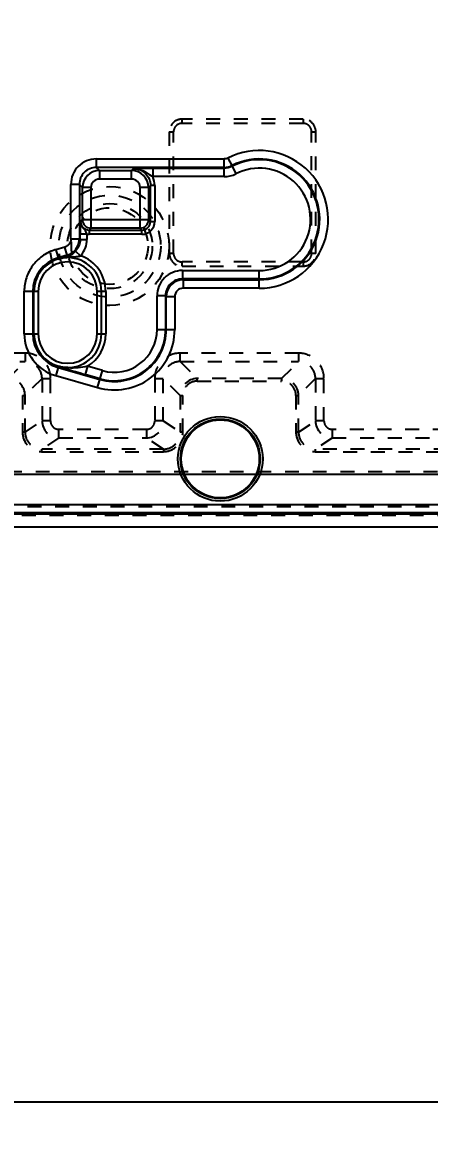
# Model space of a CAD drawing. Header units: millimetres. Extents: x -1265 to 1982, y -12197 to 1934.
# Drawn here: x 162.3 to 210.3, y -196.7 to -64.2 of the extents above; entities that cross this region are included whole.
import ezdxf

# ---------------------------------------------------------------- set-up
doc = ezdxf.new("R2010")
doc.units = ezdxf.units.MM
doc.header["$LTSCALE"] = 16.335
doc.header["$PDMODE"] = 3
doc.header["$PDSIZE"] = 0.3125
doc.linetypes.add('HIDDEN', pattern=[0.2, 0.1, -0.1])
doc.layers.get('0').update_dxf_attribs({"linetype": 'CONTINUOUS'})
doc.layers.get('Defpoints').update_dxf_attribs({"linetype": 'CONTINUOUS'})
doc.layers.add('DEFAULT_2', color=8, linetype='HIDDEN')
doc.styles.get("Standard").update_dxf_attribs({"font": 'txt', "width": 0.8})
doc.dimstyles.new('11', dxfattribs={"dimtxt": 8, "dimasz": 8, "dimexe": 0, "dimexo": 0, "dimgap": 0, "dimtad": 0, "dimdsep": 46, "dimtxsty": 'Standard', "dimcen": 0, "dimclrd": 4, "dimclre": 4, "dimclrt": 6, "dimazin": 0, "dimtp": 0.01, "dimtm": 0.01, "dimtfac": 1, "dimtofl": 0, "dimtmove": 0, "dimatfit": 3, "dimfxl": 0, "dimtolj": 1, "dimarcsym": 0})

# ---------------------------------------------------------------- blocks, each defined once
blk = doc.blocks.new('*D91')
at = {"color": 4, "lineweight": -2}
for p, q in [((177.51, 267.5), (321.14, 267.5)), ((321.14, 259.5), (321.14, 178.35)), ((321.14, -109.45), (321.14, 146.35)), ((107.13, -117.45), (321.14, -117.45))]:
    blk.add_line(p, q, dxfattribs=at)
at = {"color": 4}
for points in [[(319.8, 259.5), (322.47, 259.5), (321.14, 267.5)], [(319.8, -109.45), (322.47, -109.45), (321.14, -117.45)]]:
    blk.add_solid(points, dxfattribs=at)
at = {"layer": 'Defpoints', "color": 0}
for p in [(177.51, 267.5), (321.14, 267.5), (107.13, -117.45)]:
    blk.add_point(p, dxfattribs=at)
at = {"color": 6, "insert": (321.14, 162.35), "char_height": 8, "attachment_point": 5, "rotation": 90}
blk.add_mtext('\\A1;384.95', dxfattribs=at)
blk = doc.blocks.new('*D376')
at = {"color": 4, "lineweight": -2}
for p, q in [((302.18, 15.45), (302.18, -191.49)), ((-119.82, -87.6), (-119.82, -191.49)), ((-111.82, -191.49), (24.61, -191.49)), ((294.18, -191.49), (41.68, -191.49))]:
    blk.add_line(p, q, dxfattribs=at)
at = {"color": 4}
for points in [[(-111.82, -190.15), (-111.82, -192.82), (-119.82, -191.49)], [(294.18, -190.15), (294.18, -192.82), (302.18, -191.49)]]:
    blk.add_solid(points, dxfattribs=at)
at = {"layer": 'Defpoints', "color": 0}
for p in [(302.18, 15.45), (-119.82, -87.6), (-119.82, -191.49)]:
    blk.add_point(p, dxfattribs=at)
at = {"color": 6, "insert": (33.14, -191.49), "char_height": 8, "attachment_point": 5}
blk.add_mtext('\\A1;422', dxfattribs=at)

msp = doc.modelspace()

# ---------------------------------------------------------------- linework, layer by layer
at = {"color": 7, "linetype": 'Continuous'}
for p, q in [((171.053, -80.257), (186.125, -80.257)), ((171.053, -80.257), (171.053, -81.256)), ((186.125, -81.256), (186.125, -80.257)), ((186.579, -80.147), (187.034, -81.037)), ((186.125, -81.256), (171.053, -81.256)), ((171.422, -81.625), (171.053, -81.256)), ((171.422, -81.625), (175.212, -81.625)), ((171.422, -81.625), (171.422, -82.625)), ((175.441, -81.397), (175.212, -81.625)), ((175.212, -82.625), (175.212, -81.625)), ((177.708, -81.346), (186.146, -81.346)), ((177.708, -81.346), (177.708, -82.345)), ((186.125, -81.256), (186.146, -81.346)), ((186.146, -82.345), (186.146, -81.346)), ((187.034, -81.037), (187.06, -81.125)), ((187.06, -81.125), (187.517, -82.013)), ((169.054, -83.255), (168.054, -83.255)), ((168.054, -89.688), (168.054, -83.255)), ((169.054, -83.255), (169.423, -83.624)), ((169.054, -83.255), (169.054, -89.688)), ((175.212, -82.625), (171.422, -82.625)), ((177.211, -83.624), (177.44, -83.395)), ((177.939, -83.395), (177.44, -83.395)), ((177.44, -87.643), (177.44, -83.395)), ((186.146, -82.345), (177.708, -82.345)), ((177.939, -83.395), (177.939, -87.643)), ((170.422, -83.624), (169.423, -83.624)), ((169.423, -87.414), (169.423, -83.624)), ((170.422, -83.624), (170.422, -88.413)), ((177.211, -83.624), (176.211, -83.624)), ((176.211, -88.413), (176.211, -83.624)), ((177.211, -83.624), (177.211, -87.414)), ((169.423, -87.414), (169.194, -87.643)), ((169.423, -87.414), (177.211, -87.414)), ((177.44, -87.643), (177.211, -87.414)), ((170.193, -88.642), (170.422, -88.413)), ((170.193, -88.642), (176.44, -88.642)), ((170.193, -88.642), (170.193, -89.142)), ((176.211, -88.413), (170.422, -88.413)), ((176.211, -88.413), (176.44, -88.642)), ((176.44, -89.142), (176.44, -88.642)), ((177.44, -87.643), (177.939, -87.643)), ((168.054, -89.688), (169.054, -89.688)), ((169.15, -89.761), (169.054, -89.688)), ((169.95, -89.122), (169.15, -89.122)), ((169.15, -89.761), (169.15, -89.122)), ((169.15, -89.761), (169.95, -89.761)), ((169.95, -89.122), (169.95, -89.761)), ((176.44, -89.142), (170.193, -89.142)), ((167.331, -90.649), (166.262, -90.956)), ((166.262, -90.956), (166.577, -92.052)), ((167.607, -91.609), (167.331, -90.649)), ((168.617, -91.121), (169.203, -91.664)), ((167.607, -91.609), (166.538, -91.917)), ((166.957, -91.933), (166.577, -92.052)), ((167.332, -91.817), (166.957, -91.933)), ((167.607, -91.609), (167.723, -91.696)), ((181.21, -93.414), (190.277, -93.414)), ((181.21, -93.414), (181.21, -94.413)), ((190.277, -95.503), (190.277, -93.414)), ((190.277, -94.413), (181.21, -94.413)), ((181.299, -94.503), (181.21, -94.413)), ((181.299, -94.503), (190.277, -94.503)), ((181.299, -94.503), (181.299, -95.503)), ((162.554, -100.88), (162.554, -95.861)), ((164.195, -95.88), (162.554, -95.88)), ((163.554, -95.88), (163.554, -100.88)), ((163.695, -100.88), (163.695, -95.88)), ((164.195, -95.88), (164.195, -100.88)), ((172.16, -95.88), (171.159, -95.88)), ((171.159, -100.88), (171.159, -95.88)), ((171.66, -100.88), (171.66, -95.88)), ((172.16, -95.88), (172.16, -100.88)), ((179.211, -96.412), (178.211, -96.412)), ((178.211, -100.38), (178.211, -96.412)), ((179.301, -96.502), (179.211, -96.412)), ((179.211, -96.412), (179.211, -100.38)), ((180.3, -96.502), (179.301, -96.502)), ((179.301, -100.38), (179.301, -96.502)), ((180.3, -96.502), (180.3, -100.38)), ((190.277, -95.503), (181.299, -95.503)), ((178.211, -100.38), (180.3, -100.38)), ((162.554, -100.88), (164.195, -100.88)), ((171.159, -100.88), (172.16, -100.88)), ((166.577, -104.708), (166.262, -105.803)), ((170.01, -104.708), (169.734, -105.668)), ((171.786, -105.218), (170.01, -104.708)), ((166.262, -105.803), (171.209, -107.225)), ((166.538, -104.843), (171.485, -106.265)), ((171.51, -106.179), (169.734, -105.668)), ((171.209, -107.225), (171.786, -105.218)), ((-112.193, -120.998), (255.352, -120.998)), ((-112.325, -122.13), (255.407, -122.13)), ((255.38, -121.998), (-112.194, -121.998)), ((159.927, -123.63), (215.927, -123.63))]:
    msp.add_line(p, q, dxfattribs=at)
for radius in [4.994, 4.695, 4.6]:
    msp.add_circle((185.677, -115.63), radius, dxfattribs=at)
for centre, radius, start, end in [((190.277, -87.38), 8.123, 270, 117.07926), ((171.052, -83.254), 2.997, 89.98143, 180.01858), ((190.277, -87.38), 7.123, 270, 117.07927), ((190.277, -87.38), 7.034, 270, 117.21603), ((171.05, -83.253), 1.997, 89.93626, 180.06374), ((171.423, -83.625), 2, 90.03486, 179.96514), ((175.211, -83.625), 2, 0.03486, 89.96514), ((190.277, -87.38), 6.034, 270, 117.21603), ((171.421, -83.624), 0.999, 89.98555, 180.01445), ((175.212, -83.624), 0.999, 359.98555, 90.01445), ((170.423, -87.413), 1.001, 180.06646, 269.93354), ((176.21, -87.413), 1.001, 270.06646, 359.93354), ((170.192, -87.644), 0.998, 179.93626, 270.06374), ((176.441, -87.643), 1.499, 269.98476, 0.01524), ((176.441, -87.644), 0.998, 269.93626, 0.06374), ((167.152, -89.761), 2.798, 319.16977, 0.00931), ((170.194, -87.639), 1.503, 260.66164, 269.9926), ((167.66, -95.819), 5.06, 106.03917, 108.10443), ((167.054, -89.688), 2, 286.06371, 335.33684), ((167.081, -89.728), 2.071, 300.181, 308.63227), ((167.677, -95.88), 4.123, 106.03743, 180), ((167.677, -95.88), 3.982, 106.03743, 180), ((167.677, -95.88), 3.482, 0, 180), ((167.681, -95.94), 4.043, 90.05953, 97.88164), ((221.254, -266.058), 182.394, 107.06704, 107.19554), ((168.312, -98.336), 6.527, 92.79435, 95.62951), ((167.677, -95.88), 3.982, 0, 90), ((167.168, -89.777), 2.776, 317.1425, 319.18724), ((167.677, -95.88), 4.483, 0, 70.103), ((181.209, -96.412), 2.998, 89.98454, 180.01546), ((181.207, -96.41), 1.997, 89.93626, 180.06374), ((181.301, -96.503), 2, 90.03487, 179.96513), ((181.299, -96.502), 0.999, 89.98555, 180.01445), ((173.177, -100.38), 7.123, 253.96257, 360), ((173.177, -100.38), 6.123, 253.96257, 360), ((173.177, -100.38), 6.034, 253.96257, 360), ((173.177, -100.38), 5.034, 253.96257, 360), ((167.677, -100.88), 5.123, 180, 253.96257), ((167.677, -100.88), 4.123, 180, 253.96257), ((167.677, -100.88), 3.982, 180, 253.96257), ((167.677, -100.88), 3.482, 180, 360), ((167.677, -100.88), 3.982, 270, 360), ((167.677, -100.88), 4.483, 301.36289, 360), ((262.462, 199.833), 319.279, 252.52332, 252.65536), ((206.238, 19.534), 130.417, 252.61883, 253.21689), ((195.213, -17.099), 92.161, 253.20283, 253.95086)]:
    msp.add_arc(centre, radius, start, end, dxfattribs=at)
for points in [[(186.579, -80.147), (186.441, -80.218), (186.281, -80.257), (186.125, -80.257)], [(186.125, -81.256), (186.436, -81.256), (186.757, -81.179), (187.034, -81.037)], [(187.06, -81.125), (186.782, -81.268), (186.46, -81.346), (186.146, -81.346)], [(186.146, -82.345), (186.616, -82.345), (187.099, -82.229), (187.517, -82.013)], [(177.939, -83.395), (177.939, -83.037), (177.859, -82.671), (177.708, -82.345)], [(168.871, -90.522), (168.99, -90.263), (169.054, -89.973), (169.054, -89.688)], [(167.706, -90.446), (167.598, -90.538), (167.468, -90.61), (167.331, -90.649)], [(166.525, -92.067), (166.898, -91.955), (167.284, -91.878), (167.672, -91.84)], [(166.587, -92.05), (166.764, -91.998), (166.945, -91.961), (167.127, -91.936)], [(167.677, -104.862), (167.307, -104.862), (166.932, -104.812), (166.577, -104.707)]]:
    msp.add_open_spline(points, degree=3, dxfattribs=at)
for points, knots in [([(175.441, -81.397), (175.766, -81.38), (176.522, -81.357), (177.278, -81.345), (177.708, -81.346)], [0, 0, 0, 0, 0.4306499, 1, 1, 1, 1]), ([(175.441, -81.397), (175.696, -81.395), (176.186, -81.471), (176.946, -81.824), (177.407, -82.176), (177.708, -82.345)], [0, 0, 0, 0, 0.3062345, 0.5844352, 1, 1, 1, 1]), ([(175.441, -81.397), (175.701, -81.396), (176.225, -81.504), (176.671, -81.798), (176.855, -81.982)], [0, 0, 0, 0, 0.5004038, 1, 1, 1, 1]), ([(176.855, -81.982), (177.038, -82.165), (177.332, -82.612), (177.44, -83.135), (177.44, -83.395)], [0, 0, 0, 0, 0.4996023, 1, 1, 1, 1]), ([(169.194, -87.643), (169.188, -87.715), (169.169, -87.962), (169.154, -88.455), (169.15, -88.876), (169.15, -89.122)], [0, 0, 0, 0, 0.1467856, 0.5017109, 1, 1, 1, 1]), ([(169.95, -89.122), (169.929, -89.04), (169.873, -88.859), (169.709, -88.652), (169.522, -88.468), (169.359, -88.254), (169.231, -87.973), (169.193, -87.755), (169.194, -87.643)], [0, 0, 0, 0, 0.1498684, 0.3299068, 0.4583065, 0.6158842, 0.8013099, 1, 1, 1, 1]), ([(168.054, -89.688), (168.054, -89.831), (167.991, -90.118), (167.814, -90.353), (167.706, -90.446)], [0, 0, 0, 0, 0.5003464, 1, 1, 1, 1]), ([(169.15, -89.761), (169.15, -90.009), (169.054, -90.508), (168.785, -90.939), (168.617, -91.121)], [0, 0, 0, 0, 0.5000308, 1, 1, 1, 1]), ([(166.088, -91.01), (165.582, -91.175), (164.615, -91.668), (163.468, -92.815), (162.73, -94.258), (162.554, -95.328), (162.554, -95.861)], [0, 0, 0, 0, 0.250106, 0.5000379, 0.7500244, 1, 1, 1, 1]), ([(168.374, -91.346), (168.395, -91.33), (168.48, -91.259), (168.56, -91.182), (168.617, -91.121)], [0, 0, 0, 0, 0.2436635, 1, 1, 1, 1]), ([(167.723, -91.696), (167.756, -91.686), (167.894, -91.638), (168.027, -91.574), (168.122, -91.519)], [0, 0, 0, 0, 0.2435003, 1, 1, 1, 1]), ([(167.723, -91.696), (167.736, -91.693), (167.798, -91.689), (167.859, -91.714), (167.899, -91.74)], [0, 0, 0, 0, 0.2221139, 1, 1, 1, 1]), ([(167.899, -91.74), (167.925, -91.755), (167.957, -91.78), (167.986, -91.808), (167.994, -91.816)], [0, 0, 0, 0, 0.7348623, 1, 1, 1, 1]), ([(167.994, -91.816), (168.07, -91.812), (168.351, -91.799), (168.633, -91.785), (168.836, -91.756)], [0, 0, 0, 0, 0.2712004, 1, 1, 1, 1]), ([(168.836, -91.756), (168.87, -91.751), (168.994, -91.73), (169.118, -91.699), (169.203, -91.664)], [0, 0, 0, 0, 0.270182, 1, 1, 1, 1]), ([(167.685, -104.911), (167.587, -104.903), (167.193, -104.861), (166.804, -104.778), (166.519, -104.69)], [0, 0, 0, 0, 0.2473423, 1, 1, 1, 1]), ([(170.01, -104.708), (169.652, -104.78), (168.883, -104.917), (168.097, -104.944), (167.685, -104.911)], [0, 0, 0, 0, 0.4691622, 1, 1, 1, 1])]:
    msp.add_open_spline(points, degree=3, knots=knots, dxfattribs=at)
at = {"layer": 'DEFAULT_2', "color": 8, "linetype": 'HIDDEN'}
for p, q in [((195.446, -75.562), (181.161, -75.562)), ((181.161, -76.062), (181.161, -75.562)), ((195.446, -75.562), (195.446, -76.062)), ((181.179, -76.08), (181.161, -76.062)), ((195.428, -76.08), (181.179, -76.08)), ((195.428, -76.08), (195.446, -76.062)), ((179.662, -77.061), (180.161, -77.061)), ((179.662, -77.061), (179.662, -91.398)), ((180.179, -77.079), (180.161, -77.061)), ((180.161, -91.398), (180.161, -77.061)), ((196.427, -77.079), (196.445, -77.061)), ((196.427, -91.38), (196.427, -77.079)), ((196.445, -77.061), (196.945, -77.061)), ((196.945, -91.398), (196.945, -77.061)), ((180.161, -91.398), (179.662, -91.398)), ((180.161, -91.398), (180.179, -91.38)), ((196.427, -91.38), (196.445, -91.398)), ((196.945, -91.398), (196.445, -91.398)), ((181.161, -92.398), (181.179, -92.38)), ((195.446, -92.398), (181.161, -92.398)), ((181.161, -92.897), (181.161, -92.398)), ((195.428, -92.38), (195.446, -92.398)), ((195.446, -92.398), (195.446, -92.897)), ((181.161, -92.897), (195.446, -92.897)), ((162.652, -103.156), (145.702, -103.156)), ((162.652, -103.156), (162.652, -104.155)), ((194.902, -103.156), (180.952, -103.156)), ((180.952, -104.155), (180.952, -103.156)), ((194.902, -103.156), (194.902, -104.155)), ((145.702, -104.155), (162.652, -104.155)), ((160.648, -106.159), (162.652, -104.155)), ((180.952, -104.155), (194.902, -104.155)), ((180.952, -104.155), (182.956, -106.159)), ((192.898, -106.159), (194.902, -104.155)), ((164.652, -106.155), (162.648, -108.159)), ((164.652, -106.155), (165.651, -106.155)), ((164.652, -106.155), (164.652, -111.147)), ((165.651, -111.147), (165.651, -106.155)), ((177.953, -106.155), (178.953, -106.155)), ((177.953, -106.155), (177.953, -111.147)), ((180.957, -108.159), (178.953, -106.155)), ((178.953, -111.147), (178.953, -106.155)), ((192.898, -106.159), (182.956, -106.159)), ((182.956, -106.459), (182.956, -106.159)), ((182.956, -106.459), (192.898, -106.459)), ((192.898, -106.159), (192.898, -106.459)), ((196.902, -106.155), (194.898, -108.159)), ((196.902, -106.155), (197.901, -106.155)), ((196.902, -106.155), (196.902, -111.147)), ((197.901, -111.147), (197.901, -106.155)), ((162.348, -108.159), (162.648, -108.159)), ((162.348, -108.159), (162.348, -112.483)), ((162.648, -112.483), (162.648, -108.159)), ((180.957, -108.159), (181.257, -108.159)), ((180.957, -108.159), (180.957, -112.483)), ((181.257, -112.483), (181.257, -108.159)), ((194.598, -108.159), (194.898, -108.159)), ((194.598, -108.159), (194.598, -112.483)), ((194.898, -112.483), (194.898, -108.159)), ((162.648, -112.483), (164.652, -111.147)), ((165.651, -111.147), (164.652, -111.147)), ((178.953, -111.147), (177.953, -111.147)), ((178.953, -111.147), (180.957, -112.483)), ((194.898, -112.483), (196.902, -111.147)), ((197.901, -111.147), (196.902, -111.147)), ((162.648, -112.483), (162.348, -112.483)), ((176.953, -112.147), (166.651, -112.147)), ((166.651, -113.147), (166.651, -112.147)), ((176.953, -112.147), (176.953, -113.147)), ((181.257, -112.483), (180.957, -112.483)), ((194.898, -112.483), (194.598, -112.483)), ((225.457, -112.147), (198.901, -112.147)), ((198.901, -113.147), (198.901, -112.147)), ((166.651, -113.147), (164.647, -114.483)), ((166.651, -113.147), (176.953, -113.147)), ((178.957, -114.483), (176.953, -113.147)), ((198.901, -113.147), (196.897, -114.483)), ((198.901, -113.147), (225.46, -113.147)), ((178.957, -114.483), (164.647, -114.483)), ((164.647, -114.783), (164.647, -114.483)), ((164.648, -114.783), (178.957, -114.783)), ((178.957, -114.483), (178.957, -114.783)), ((222.272, -114.483), (196.897, -114.483)), ((196.897, -114.783), (196.897, -114.483)), ((196.898, -114.783), (222.272, -114.783)), ((76.179, -117.445), (253.756, -117.445)), ((253.753, -117.146), (76.183, -117.146)), ((213.583, -121.268), (162.272, -121.268)), ((162.272, -122.268), (213.583, -122.268))]:
    msp.add_line(p, q, dxfattribs=at)
for radius in [7.013, 6.014, 5.017, 4.517]:
    msp.add_circle((172.632, -90.534), radius, dxfattribs=at)
for centre, radius, start, end in [((181.161, -77.061), 1.499, 89.98471, 180.01529), ((195.446, -77.061), 1.499, 359.98471, 90.01529), ((181.16, -77.06), 0.998, 89.93626, 180.06374), ((195.447, -77.06), 0.998, 359.93626, 90.06374), ((181.161, -91.399), 1.499, 179.98471, 270.01529), ((181.16, -91.399), 0.998, 179.93626, 270.06374), ((195.446, -91.399), 1.499, 269.98471, 0.01529), ((195.447, -91.399), 0.998, 269.93626, 0.06374), ((162.653, -106.154), 2.999, 359.98948, 90.01052), ((180.952, -106.154), 2.999, 89.98948, 180.01052), ((194.903, -106.154), 2.999, 359.98948, 90.01052), ((162.654, -106.153), 1.998, 359.96413, 90.03587), ((180.951, -106.153), 1.998, 89.96413, 180.03587), ((194.904, -106.153), 1.998, 359.96413, 90.03587), ((160.648, -108.159), 1.999, 0.00039, 89.99961), ((182.956, -108.159), 1.999, 90.00036, 179.99964), ((182.956, -108.158), 1.699, 89.98821, 180.01179), ((192.898, -108.159), 1.999, 0.00039, 89.99961), ((192.898, -108.158), 1.699, 359.98821, 90.01179), ((166.652, -111.147), 2, 180.01308, 269.98692), ((166.651, -111.147), 1, 180.00003, 270.01088), ((176.953, -111.147), 2, 270.01308, 359.98692), ((176.953, -111.147), 1, 269.98912, 359.99997), ((198.902, -111.147), 2, 180.01308, 269.98692), ((198.901, -111.147), 1, 180.00003, 270.01088), ((164.647, -112.483), 2.299, 180.00379, 270.01589), ((164.647, -112.483), 1.999, 179.99612, 270.01806), ((178.957, -112.483), 2.299, 269.98341, 359.99734), ((178.958, -112.483), 1.999, 269.98194, 0.00388), ((196.897, -112.483), 2.299, 180.00379, 270.01589), ((196.897, -112.483), 1.999, 179.99612, 270.01806)]:
    msp.add_arc(centre, radius, start, end, dxfattribs=at)

# ---------------------------------------------------------------- dimensions: what is measured, and where the dimension line sits
dim = msp.add_linear_dim(base=(321.1378, 267.4999), p1=(107.1313, -117.4455), p2=(177.5085, 267.4999), angle=90, dimstyle='11')
dim.commit()
dim.dimension.update_dxf_attribs({"geometry": '*D91', "text_midpoint": (321.1378, 162.3454), "dimtype": 160})
dim = msp.add_linear_dim(base=(-119.823, -191.487), p1=(302.177, 15.447), p2=(-119.823, -87.596), dimstyle='11', override={"dimfxl": 1.25, "dimarcsym": 1})
dim.commit()
dim.dimension.update_dxf_attribs({"geometry": '*D376', "text_midpoint": (33.144, -191.487), "dimtype": 160})

doc.saveas('drawing.dxf')
